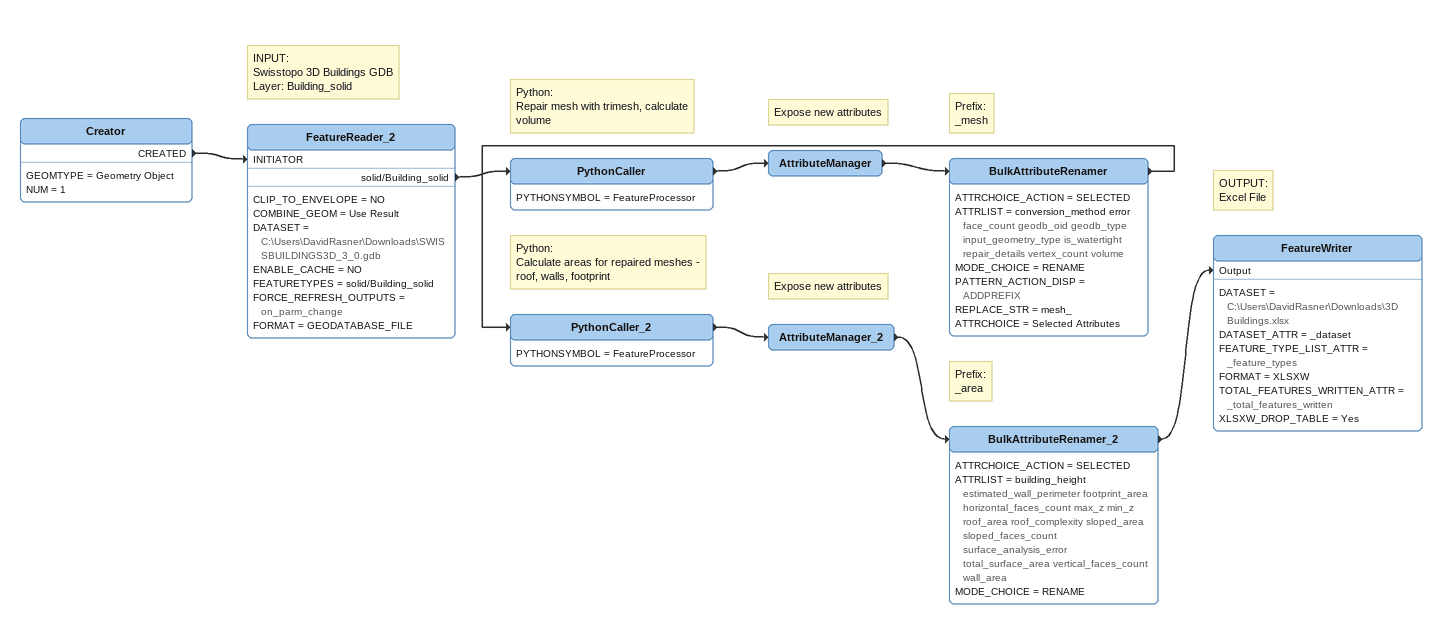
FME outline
Creator
    GEOMTYPE = Geometry Object
    NUM = 1
    CREATED -> FeatureReader_2 [INITIATOR]
Note: INPUT: / Swisstopo 3D Buildings GDB / Layer: Building_solid
FeatureReader_2
    CLIP_TO_ENVELOPE = NO
    COMBINE_GEOM = Use Result
    DATASET = C:\Users\DavidRasner\Downloads\SWISSBUILDINGS3D_3_0.gdb
    ENABLE_CACHE = NO
    FEATURETYPES = solid/Building_solid
    FORCE_REFRESH_OUTPUTS = on_parm_change
    FORMAT = GEODATABASE_FILE
    solid/Building_solid -> PythonCaller
Note: Python: / Repair mesh with trimesh, calculate volume
PythonCaller
    PYTHONSYMBOL = FeatureProcessor
    -> AttributeManager
Note: Expose new attributes
AttributeManager
    -> BulkAttributeRenamer
Note: Prefix: / _mesh
BulkAttributeRenamer
    ATTRCHOICE_ACTION = SELECTED
    ATTRLIST = conversion_method error face_count geodb_oid geodb_type input_geometry_type is_watertight repair_details vertex_count volume
    MODE_CHOICE = RENAME
    PATTERN_ACTION_DISP = ADDPREFIX
    REPLACE_STR = mesh_
    ATTRCHOICE = Selected Attributes
    -> PythonCaller_2
Note: Python: / Calculate areas for repaired meshes - roof, walls, footprint
PythonCaller_2
    PYTHONSYMBOL = FeatureProcessor
    -> AttributeManager_2
Note: Expose new attributes
AttributeManager_2
    -> BulkAttributeRenamer_2
Note: Prefix: / _area
BulkAttributeRenamer_2
    ATTRCHOICE_ACTION = SELECTED
    ATTRLIST = building_height estimated_wall_perimeter footprint_area horizontal_faces_count max_z min_z roof_area roof_complexity sloped_area sloped_faces_count surface_analysis_error total_surface_area vertical_faces_count wall_area
    MODE_CHOICE = RENAME
    -> FeatureWriter [Output]
Note: OUTPUT: / Excel File
FeatureWriter
    DATASET = C:\Users\DavidRasner\Downloads\3D Buildings.xlsx
    DATASET_ATTR = _dataset
    FEATURE_TYPE_LIST_ATTR = _feature_types
    FORMAT = XLSXW
    TOTAL_FEATURES_WRITTEN_ATTR = _total_features_written
    XLSXW_DROP_TABLE = Yes
